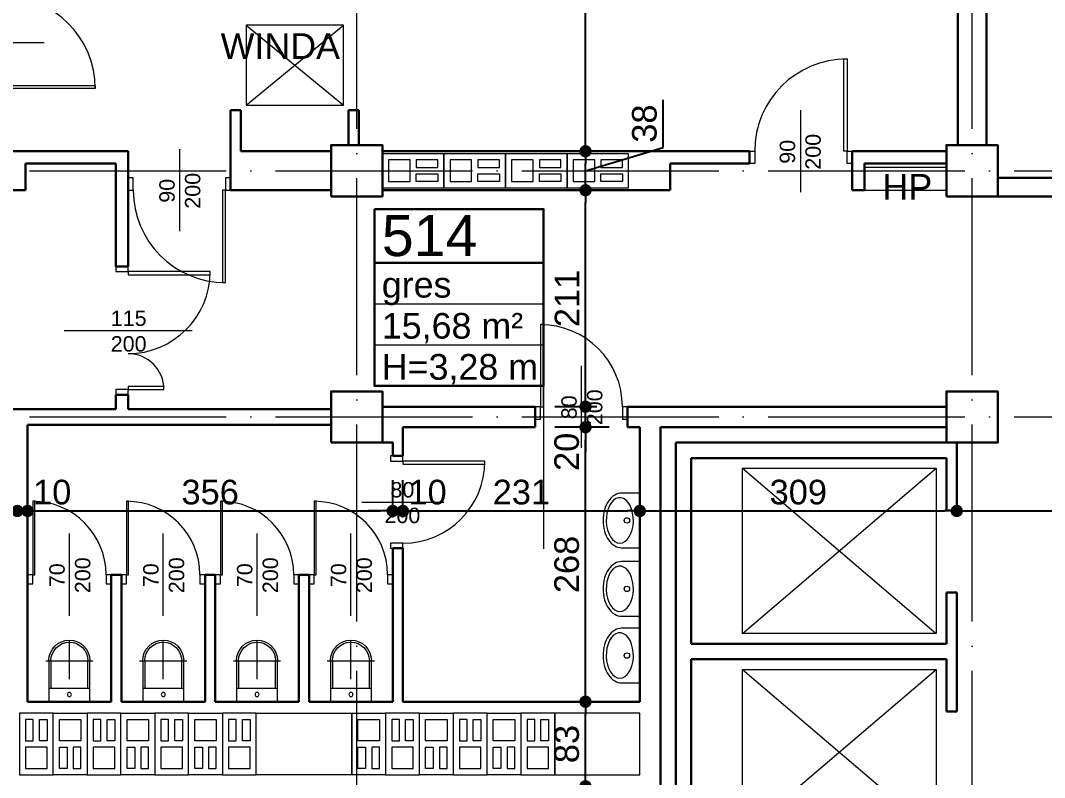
# Model space of a CAD drawing. Header units: millimetres. Extents: x 54 to 8480, y -22812 to 17434.
# Drawn here: x 3105 to 4103, y 11047 to 11785 of the extents above; entities that cross this region are included whole.
import ezdxf

# ---------------------------------------------------------------- set-up
doc = ezdxf.new("R2010")
doc.units = ezdxf.units.MM
doc.linetypes.add('ACAD_ISO04W100', pattern=[30, 24, -3, 0, -3])
for name, color, linetype, lineweight in [('000_armatura', 7, 'Continuous', 0), ('osie', 132, 'ACAD_ISO04W100', 0), ('PLATFORMA', 7, 'Continuous', 0), ('STOLARKA', 97, 'Continuous', 0), ('tabelki', 151, 'Continuous', 0), ('wymiary', 150, 'Continuous', 0)]:
    doc.layers.add(name, color=color, linetype=linetype, lineweight=lineweight)
doc.layers.add('TABELKI PO UWAGACH', color=5, linetype='Continuous')
doc.styles.get("Standard").update_dxf_attribs({"font": 'arial.ttf'})
doc.dimstyles.new('ISO-25', dxfattribs={"dimtxt": 24, "dimasz": 12, "dimexe": 30, "dimexo": 30, "dimgap": 6, "dimtad": 1, "dimdec": 0, "dimtxsty": 'Standard', "dimblk": 'DOT', "dimcen": 2.5, "dimadec": 0, "dimazin": 0, "dimtfac": 1, "dimtdec": 0, "dimtmove": 0, "dimatfit": 3, "dimldrblk": 'DOT', "dimfxl": 1, "dimarcsym": 0})

# ---------------------------------------------------------------- blocks, each defined once
blk = doc.blocks.new('A$C13771EA7')
at = {"color": 132, "linetype": 'ACAD_ISO04W100', "lineweight": 0, "ltscale": 8}
for p, q in [((1831, -2874), (1831, 166)), ((2431, -2874), (2431, 166)), ((-169, -754), (4311, -754)), ((-169, -994), (3231, -994))]:
    blk.add_line(p, q, dxfattribs=at)
blk = doc.blocks.new('A$C7B3675B4')
at = {"lineweight": 30}
for p, q in [((-589, 0), (-589, 670)), ((-561, 0), (-561, 670)), ((11, 670), (11, 0)), ((39, 670), (39, 0)), ((-444, 503.5), (-561, 473.5)), ((-444, 503.5), (-327, 473.5)), ((-106, 173.5), (-223, 203.5)), ((-106, 173.5), (11, 203.5)), ((-480, -32), (-550, -32)), ((-480, -50), (-480, -32)), ((-70, -50), (-70, -32)), ((-70, -32), (0, -32)), ((-550, -50), (-480, -50)), ((0, -50), (-70, -50))]:
    blk.add_line(p, q, dxfattribs=at)
at = {"lineweight": 0}
for p, q in [((-384, 597.5), (-166, 597.5)), ((-444, 173.5), (-444, 537.5)), ((-106, 173.5), (-106, 537.5)), ((-561, 503.5), (11, 503.5)), ((-327, 173.5), (-327, 502.92)), ((-223, 173.5), (-223, 502.92)), ((-327, 473.5), (-561, 473.5)), ((-223, 473.5), (11, 473.5)), ((-327, 443.5), (-561, 443.5)), ((-223, 443.5), (11, 443.5)), ((-327, 413.5), (-561, 413.5)), ((-223, 413.5), (11, 413.5)), ((-327, 383.5), (-561, 383.5)), ((-223, 383.5), (11, 383.5)), ((-327, 353.5), (-561, 353.5)), ((-223, 353.5), (11, 353.5)), ((-327, 323.5), (-561, 323.5)), ((-223, 323.5), (11, 323.5)), ((-327, 293.5), (-561, 293.5)), ((-223, 293.5), (11, 293.5)), ((-327, 263.5), (-561, 263.5)), ((-223, 263.5), (11, 263.5)), ((-327, 233.5), (-561, 233.5)), ((-223, 233.5), (11, 233.5)), ((-561, 203.5), (-327, 203.5)), ((-223, 203.5), (11, 203.5)), ((-561, 173.5), (11, 173.5))]:
    blk.add_line(p, q, dxfattribs=at)
for centre, start, end in [((-384, 537.5), 90, 180), ((-166, 537.5), 0, 90)]:
    blk.add_arc(centre, 60, start, end, dxfattribs=at)
blk = doc.blocks.new('A$C20DA20AD')
at = {"layer": 'STOLARKA', "lineweight": 0}
blk.add_line((45, -40), (45, 40), dxfattribs=at)
for points in [[(5, 0), (8, 0), (8, 80), (5, 80)], [(0, -12), (5, -12), (5, 0), (0, 0)], [(85, -12), (90, -12), (90, 0), (85, 0)]]:
    blk.add_lwpolyline(points, close=True, dxfattribs=at)
blk.add_arc((5, 0), 80, 0, 90, dxfattribs=at)
at = {"layer": 'STOLARKA', "lineweight": 0, "insert": (25.42, -37.74), "char_height": 15, "width": 74.3993, "attachment_point": 1, "rotation": 90}
blk.add_mtext('\\pxqc;80\\P200', dxfattribs=at)
blk = doc.blocks.new('A$C1D836454')
at = {"color": 82, "lineweight": 0}
for points in [[(0, -16.5), (60, -16.5), (60, 16.5), (0, 16.5)], [(6, -10.5), (27, -10.5), (27, 10.5), (6, 10.5)], [(33, 3), (54, 3), (54, 10.5), (33, 10.5)], [(33, -3), (54, -3), (54, -10.5), (33, -10.5)]]:
    blk.add_lwpolyline(points, close=True, dxfattribs=at)
blk = doc.blocks.new('_Dot')
at = {"color": 0, "linetype": 'ByBlock', "lineweight": -2}
blk.add_line((-0.5, 0), (-1, 0), dxfattribs=at)
at = {"color": 0, "linetype": 'ByBlock', "lineweight": 0, "const_width": 0.5}
blk.add_lwpolyline([(-0.25, 0, 1), (0.25, 0, 1)], format="xyb", close=True, dxfattribs=at)
blk = doc.blocks.new('*D488')
at = {"layer": 'Defpoints', "color": 0, "linetype": 'Continuous', "lineweight": 0}
for p in [(3655.6, 11121.22), (3708.59, 11121.22), (3708.59, 11038.72)]:
    blk.add_point(p, dxfattribs=at)
at = {"layer": 'wymiary', "color": 0, "linetype": 'Continuous', "lineweight": -2}
for p, q in [((3678.59, 11121.22), (3625.6, 11121.22)), ((3655.6, 11050.72), (3655.6, 11109.22)), ((3678.59, 11038.72), (3625.6, 11038.72))]:
    blk.add_line(p, q, dxfattribs=at)
at = {"layer": 'wymiary', "color": 0, "linetype": 'Continuous', "lineweight": -2, "xscale": 12, "yscale": 12, "zscale": 12}
for p, rotation in [((3655.6, 11121.22), 90), ((3655.6, 11038.72), 270)]:
    blk.add_blockref('_Dot', p, dxfattribs=dict(at, rotation=rotation))
at = {"layer": 'wymiary', "color": 0, "linetype": 'Continuous', "lineweight": 0, "insert": (3637.33, 11079.97), "char_height": 24, "attachment_point": 5, "rotation": 90}
blk.add_mtext('83', dxfattribs=at)
blk = doc.blocks.new('*D489')
at = {"layer": 'Defpoints', "color": 0, "linetype": 'Continuous', "lineweight": 0}
for p in [(3655.6, 11388.72), (3708.59, 11388.72), (3708.59, 11121.22)]:
    blk.add_point(p, dxfattribs=at)
at = {"layer": 'wymiary', "color": 0, "linetype": 'Continuous', "lineweight": -2}
for p, q in [((3678.59, 11388.72), (3625.6, 11388.72)), ((3655.6, 11133.22), (3655.6, 11376.72)), ((3678.59, 11121.22), (3625.6, 11121.22))]:
    blk.add_line(p, q, dxfattribs=at)
at = {"layer": 'wymiary', "color": 0, "linetype": 'Continuous', "lineweight": -2, "xscale": 12, "yscale": 12, "zscale": 12}
for p, rotation in [((3655.6, 11388.72), 90), ((3655.6, 11121.22), 270)]:
    blk.add_blockref('_Dot', p, dxfattribs=dict(at, rotation=rotation))
at = {"layer": 'wymiary', "color": 0, "linetype": 'Continuous', "lineweight": 0, "insert": (3637.34, 11254.97), "char_height": 24, "attachment_point": 5, "rotation": 90}
blk.add_mtext('268', dxfattribs=at)
blk = doc.blocks.new('*D490')
at = {"layer": 'Defpoints', "color": 0, "linetype": 'Continuous', "lineweight": 0}
for p in [(3655.6, 11408.72), (3696.59, 11408.72), (3708.59, 11388.72)]:
    blk.add_point(p, dxfattribs=at)
at = {"layer": 'wymiary', "color": 0, "linetype": 'Continuous', "lineweight": -2}
for p, q in [((3655.6, 11420.72), (3655.6, 11432.72)), ((3666.59, 11408.72), (3625.6, 11408.72)), ((3655.6, 11388.72), (3655.6, 11408.72)), ((3678.59, 11388.72), (3625.6, 11388.72)), ((3655.6, 11376.72), (3655.6, 11364.72))]:
    blk.add_line(p, q, dxfattribs=at)
at = {"layer": 'wymiary', "color": 0, "linetype": 'Continuous', "lineweight": -2, "xscale": 12, "yscale": 12, "zscale": 12}
for p, rotation in [((3655.6, 11408.72), 270), ((3655.6, 11388.72), 90)]:
    blk.add_blockref('_Dot', p, dxfattribs=dict(at, rotation=rotation))
at = {"layer": 'wymiary', "color": 0, "linetype": 'Continuous', "lineweight": 0, "insert": (3637.34, 11364.72), "char_height": 24, "attachment_point": 5, "rotation": 90}
blk.add_mtext('20', dxfattribs=at)
blk = doc.blocks.new('*D491')
at = {"layer": 'Defpoints', "color": 0, "linetype": 'Continuous', "lineweight": 0}
for p in [(3655.6, 11619.72), (3655.6, 11619.72), (3696.59, 11408.72)]:
    blk.add_point(p, dxfattribs=at)
at = {"layer": 'wymiary', "color": 0, "linetype": 'Continuous', "lineweight": -2}
for p, q in [((3655.6, 11420.72), (3655.6, 11607.72)), ((3666.59, 11408.72), (3625.6, 11408.72))]:
    blk.add_line(p, q, dxfattribs=at)
at = {"layer": 'wymiary', "color": 0, "linetype": 'Continuous', "lineweight": -2, "xscale": 12, "yscale": 12, "zscale": 12}
for p, rotation in [((3655.6, 11619.72), 90), ((3655.6, 11408.72), 270)]:
    blk.add_blockref('_Dot', p, dxfattribs=dict(at, rotation=rotation))
at = {"layer": 'wymiary', "color": 0, "linetype": 'Continuous', "lineweight": 0, "insert": (3637.55, 11514.22), "char_height": 24, "attachment_point": 5, "rotation": 90}
blk.add_mtext('211', dxfattribs=at)
blk = doc.blocks.new('*D492')
at = {"layer": 'Defpoints', "color": 0, "linetype": 'Continuous', "lineweight": 0}
for p in [(3655.6, 11657.72), (3655.6, 11657.72), (3655.6, 11619.72)]:
    blk.add_point(p, dxfattribs=at)
at = {"layer": 'wymiary', "color": 0, "linetype": 'Continuous', "lineweight": -2}
for p, q in [((3731.38, 11661.46), (3731.38, 11707.87)), ((3655.6, 11638.72), (3731.38, 11661.46)), ((3655.6, 11631.72), (3655.6, 11645.72))]:
    blk.add_line(p, q, dxfattribs=at)
at = {"layer": 'wymiary', "color": 0, "linetype": 'Continuous', "lineweight": -2, "xscale": 12, "yscale": 12, "zscale": 12}
for p, rotation in [((3655.6, 11657.72), 90), ((3655.6, 11619.72), 270)]:
    blk.add_blockref('_Dot', p, dxfattribs=dict(at, rotation=rotation))
at = {"layer": 'wymiary', "color": 0, "linetype": 'Continuous', "lineweight": 0, "insert": (3713.12, 11684.66), "char_height": 24, "attachment_point": 5, "rotation": 90}
blk.add_mtext('38', dxfattribs=at)
blk = doc.blocks.new('*D493')
at = {"layer": 'Defpoints', "color": 0, "linetype": 'Continuous', "lineweight": 0}
for p in [(3655.6, 12352.72), (3675.59, 12352.72), (3655.6, 11657.72)]:
    blk.add_point(p, dxfattribs=at)
at = {"layer": 'wymiary', "color": 0, "linetype": 'Continuous', "lineweight": -2}
for p, q in [((3645.59, 12352.72), (3625.6, 12352.72)), ((3655.6, 11669.72), (3655.6, 12340.72))]:
    blk.add_line(p, q, dxfattribs=at)
at = {"layer": 'wymiary', "color": 0, "linetype": 'Continuous', "lineweight": -2, "xscale": 12, "yscale": 12, "zscale": 12}
for p, rotation in [((3655.6, 12352.72), 90), ((3655.6, 11657.72), 270)]:
    blk.add_blockref('_Dot', p, dxfattribs=dict(at, rotation=rotation))
at = {"layer": 'wymiary', "color": 0, "linetype": 'Continuous', "lineweight": 0, "insert": (3637.34, 12005.22), "char_height": 24, "attachment_point": 5, "rotation": 90}
blk.add_mtext('695', dxfattribs=at)
blk = doc.blocks.new('*D555')
at = {"layer": 'Defpoints', "color": 0, "linetype": 'Continuous', "lineweight": 30}
for p in [(2844.59, 11307.12), (3101.59, 11307.12), (3101.59, 11307.12)]:
    blk.add_point(p, dxfattribs=at)
at = {"layer": 'wymiary', "color": 0, "linetype": 'Continuous', "lineweight": -2}
blk.add_line((2856.59, 11307.12), (3089.59, 11307.12), dxfattribs=at)
at = {"layer": 'wymiary', "color": 0, "linetype": 'Continuous', "lineweight": -2, "xscale": 12, "yscale": 12, "zscale": 12, "rotation": 180}
blk.add_blockref('_Dot', (2844.59, 11307.12), dxfattribs=at)
at = {"layer": 'wymiary', "color": 0, "linetype": 'Continuous', "lineweight": -2, "xscale": 12, "yscale": 12, "zscale": 12}
blk.add_blockref('_Dot', (3101.59, 11307.12), dxfattribs=at)
at = {"layer": 'wymiary', "color": 0, "linetype": 'Continuous', "lineweight": 0, "insert": (2952.04, 11325.37), "char_height": 24, "attachment_point": 5}
blk.add_mtext('257', dxfattribs=at)
blk = doc.blocks.new('*D556')
at = {"layer": 'Defpoints', "color": 0, "linetype": 'Continuous', "lineweight": 0}
for p in [(3101.59, 11307.12), (3111.59, 11307.12), (3111.59, 11307.12)]:
    blk.add_point(p, dxfattribs=at)
at = {"layer": 'wymiary', "color": 0, "linetype": 'Continuous', "lineweight": -2}
for p, q in [((3089.59, 11307.12), (3077.59, 11307.12)), ((3101.59, 11307.12), (3111.59, 11307.12)), ((3123.59, 11307.12), (3135.59, 11307.12))]:
    blk.add_line(p, q, dxfattribs=at)
at = {"layer": 'wymiary', "color": 0, "linetype": 'Continuous', "lineweight": -2, "xscale": 12, "yscale": 12, "zscale": 12}
blk.add_blockref('_Dot', (3101.59, 11307.12), dxfattribs=at)
at = {"layer": 'wymiary', "color": 0, "linetype": 'Continuous', "lineweight": -2, "xscale": 12, "yscale": 12, "zscale": 12, "rotation": 180}
blk.add_blockref('_Dot', (3111.59, 11307.12), dxfattribs=at)
at = {"layer": 'wymiary', "color": 0, "linetype": 'Continuous', "lineweight": 0, "insert": (3135.59, 11325.37), "char_height": 24, "attachment_point": 5}
blk.add_mtext('10', dxfattribs=at)
blk = doc.blocks.new('*D557')
at = {"layer": 'Defpoints', "color": 0, "linetype": 'Continuous', "lineweight": 0}
for p in [(3111.59, 11307.12), (3467.59, 11307.12), (3467.59, 11270.72)]:
    blk.add_point(p, dxfattribs=at)
at = {"layer": 'wymiary', "color": 0, "linetype": 'Continuous', "lineweight": -2}
for p, q in [((3467.59, 11300.72), (3467.59, 11337.12)), ((3123.59, 11307.12), (3455.59, 11307.12))]:
    blk.add_line(p, q, dxfattribs=at)
at = {"layer": 'wymiary', "color": 0, "linetype": 'Continuous', "lineweight": -2, "xscale": 12, "yscale": 12, "zscale": 12, "rotation": 180}
blk.add_blockref('_Dot', (3111.59, 11307.12), dxfattribs=at)
at = {"layer": 'wymiary', "color": 0, "linetype": 'Continuous', "lineweight": -2, "xscale": 12, "yscale": 12, "zscale": 12}
blk.add_blockref('_Dot', (3467.59, 11307.12), dxfattribs=at)
at = {"layer": 'wymiary', "color": 0, "linetype": 'Continuous', "lineweight": 0, "insert": (3289.59, 11325.38), "char_height": 24, "attachment_point": 5}
blk.add_mtext('356', dxfattribs=at)
blk = doc.blocks.new('*D558')
at = {"layer": 'Defpoints', "color": 0, "linetype": 'Continuous', "lineweight": 0}
for p in [(3477.59, 11307.12), (3467.59, 11270.72), (3477.59, 11270.72)]:
    blk.add_point(p, dxfattribs=at)
at = {"layer": 'wymiary', "color": 0, "linetype": 'Continuous', "lineweight": -2}
for p, q in [((3467.59, 11300.72), (3467.59, 11337.12)), ((3477.59, 11300.72), (3477.59, 11337.12)), ((3455.59, 11307.12), (3443.59, 11307.12)), ((3467.59, 11307.12), (3477.59, 11307.12)), ((3489.59, 11307.12), (3501.59, 11307.12))]:
    blk.add_line(p, q, dxfattribs=at)
at = {"layer": 'wymiary', "color": 0, "linetype": 'Continuous', "lineweight": -2, "xscale": 12, "yscale": 12, "zscale": 12}
blk.add_blockref('_Dot', (3467.59, 11307.12), dxfattribs=at)
at = {"layer": 'wymiary', "color": 0, "linetype": 'Continuous', "lineweight": -2, "xscale": 12, "yscale": 12, "zscale": 12, "rotation": 180}
blk.add_blockref('_Dot', (3477.59, 11307.12), dxfattribs=at)
at = {"layer": 'wymiary', "color": 0, "linetype": 'Continuous', "lineweight": 0, "insert": (3501.59, 11325.37), "char_height": 24, "attachment_point": 5}
blk.add_mtext('10', dxfattribs=at)
blk = doc.blocks.new('*D559')
at = {"layer": 'Defpoints', "color": 0, "linetype": 'Continuous', "lineweight": 0}
for p in [(3708.59, 11307.12), (3708.59, 11307.12), (3477.59, 11270.72)]:
    blk.add_point(p, dxfattribs=at)
at = {"layer": 'wymiary', "color": 0, "linetype": 'Continuous', "lineweight": -2}
for p, q in [((3477.59, 11300.72), (3477.59, 11337.12)), ((3489.59, 11307.12), (3696.59, 11307.12))]:
    blk.add_line(p, q, dxfattribs=at)
at = {"layer": 'wymiary', "color": 0, "linetype": 'Continuous', "lineweight": -2, "xscale": 12, "yscale": 12, "zscale": 12, "rotation": 180}
blk.add_blockref('_Dot', (3477.59, 11307.12), dxfattribs=at)
at = {"layer": 'wymiary', "color": 0, "linetype": 'Continuous', "lineweight": -2, "xscale": 12, "yscale": 12, "zscale": 12}
blk.add_blockref('_Dot', (3708.59, 11307.12), dxfattribs=at)
at = {"layer": 'wymiary', "color": 0, "linetype": 'Continuous', "lineweight": 0, "insert": (3593.09, 11325.38), "char_height": 24, "attachment_point": 5}
blk.add_mtext('231', dxfattribs=at)
blk = doc.blocks.new('*D560')
at = {"layer": 'Defpoints', "color": 0, "linetype": 'Continuous', "lineweight": 0}
for p in [(3708.59, 11307.12), (4017.59, 11307.12), (4017.59, 11307.12)]:
    blk.add_point(p, dxfattribs=at)
at = {"layer": 'wymiary', "color": 0, "linetype": 'Continuous', "lineweight": -2}
blk.add_line((3720.59, 11307.12), (4005.59, 11307.12), dxfattribs=at)
at = {"layer": 'wymiary', "color": 0, "linetype": 'Continuous', "lineweight": -2, "xscale": 12, "yscale": 12, "zscale": 12, "rotation": 180}
blk.add_blockref('_Dot', (3708.59, 11307.12), dxfattribs=at)
at = {"layer": 'wymiary', "color": 0, "linetype": 'Continuous', "lineweight": -2, "xscale": 12, "yscale": 12, "zscale": 12}
blk.add_blockref('_Dot', (4017.59, 11307.12), dxfattribs=at)
at = {"layer": 'wymiary', "color": 0, "linetype": 'Continuous', "lineweight": 0, "insert": (3863.09, 11325.38), "char_height": 24, "attachment_point": 5}
blk.add_mtext('309', dxfattribs=at)
blk = doc.blocks.new('*D561')
at = {"layer": 'Defpoints', "color": 0, "linetype": 'Continuous', "lineweight": 0}
for p in [(4017.59, 11307.12), (4627.59, 11307.12), (4627.59, 11307.12)]:
    blk.add_point(p, dxfattribs=at)
at = {"layer": 'wymiary', "color": 0, "linetype": 'Continuous', "lineweight": -2}
blk.add_line((4029.59, 11307.12), (4615.59, 11307.12), dxfattribs=at)
at = {"layer": 'wymiary', "color": 0, "linetype": 'Continuous', "lineweight": -2, "xscale": 12, "yscale": 12, "zscale": 12, "rotation": 180}
blk.add_blockref('_Dot', (4017.59, 11307.12), dxfattribs=at)
at = {"layer": 'wymiary', "color": 0, "linetype": 'Continuous', "lineweight": -2, "xscale": 12, "yscale": 12, "zscale": 12}
blk.add_blockref('_Dot', (4627.59, 11307.12), dxfattribs=at)
at = {"layer": 'wymiary', "color": 0, "linetype": 'Continuous', "lineweight": 0, "insert": (4322.59, 11325.37), "char_height": 24, "attachment_point": 5}
blk.add_mtext('610', dxfattribs=at)
blk = doc.blocks.new('A$C4F134952')
for p, q in [((0, 26.61), (-17.96, 26.61)), ((0, -26.61), (0, 26.61)), ((-17.96, -26.61), (0, -26.61))]:
    blk.add_line(p, q)
blk.add_lwpolyline([(-17.96, 26.61, 0.138474), (-24.43, 24.78, 0.107069), (-30.66, 18.81, 0.080452), (-34.47, 10.58, 0.068264), (-35.92, 0, 0.068264), (-34.47, -10.58, 0.080452), (-30.66, -18.81, 0.107069), (-24.43, -24.78, 0.138474), (-17.96, -26.61, 0.138474)], format="xyb")
at = {"flags": 128}
blk.add_lwpolyline([(-19.55, -22.16), (-17.04, -21.76), (-14.62, -20.57), (-12.38, -18.64), (-10.4, -16.04), (-8.75, -12.85), (-7.49, -9.2), (-6.67, -5.22), (-6.31, -1.04), (-6.43, 3.17), (-7.02, 7.26), (-8.07, 11.1), (-9.53, 14.53), (-11.35, 17.44), (-13.47, 19.72), (-15.81, 21.29), (-18.29, 22.09), (-20.81, 22.09), (-23.28, 21.29), (-25.62, 19.72), (-27.74, 17.44), (-29.56, 14.53), (-31.02, 11.1), (-32.07, 7.26), (-32.66, 3.17), (-32.78, -1.04), (-32.43, -5.22), (-31.6, -9.2), (-30.34, -12.85), (-28.69, -16.04), (-26.71, -18.64), (-24.47, -20.57), (-22.05, -21.76)], close=True, dxfattribs=at)
blk.add_circle((-12.64, 0), 2.66)
blk = doc.blocks.new('wc_1')
for p, q in [((20, 22), (20, 60)), ((43, 40), (-3, 40))]:
    blk.add_line(p, q)
for points in [[(40, 40), (40, 0), (0, 0), (0, 40)], [(2, 13), (2, 40)], [(38, 40), (38, 13)]]:
    blk.add_lwpolyline(points)
blk.add_lwpolyline([(0, 0), (0, 13), (40, 13), (40, 0)], close=True)
blk.add_circle((20, 7), 2)
for radius in [20, 18]:
    blk.add_arc((20, 40), radius, 0, 180)

msp = doc.modelspace()

# ---------------------------------------------------------------- linework, layer by layer
at = {"lineweight": 0}
for p, q in [((3324.59, 11702.72), (3419.59, 11780.72)), ((3324.59, 11780.72), (3419.59, 11702.72)), ((3808.59, 11348.72), (3997.59, 11187.72)), ((3808.59, 11187.72), (3997.59, 11348.72)), ((3808.59, 11152.72), (3997.59, 10991.72)), ((3808.59, 10991.72), (3997.59, 11152.72))]:
    msp.add_line(p, q, dxfattribs=at)
at = {"lineweight": 30}
for p, q in [((3309.59, 11697.72), (3309.59, 11634.72)), ((3319.59, 11697.72), (3319.59, 11657.72)), ((3424.59, 11697.72), (3424.59, 11663.72)), ((3434.59, 11697.72), (3434.59, 11663.72)), ((3087.59, 11657.72), (3209.59, 11657.72)), ((3209.59, 11545.42), (3209.59, 11657.72)), ((3319.59, 11657.72), (3407.59, 11657.72)), ((3815.59, 11657.72), (3457.59, 11657.72)), ((3815.59, 11657.72), (3815.59, 11645.72)), ((4007.59, 11657.72), (3915.59, 11657.72)), ((3915.59, 11657.72), (3915.59, 11619.72)), ((4007.59, 11657.72), (4007.59, 11645.72)), ((3109.59, 11619.72), (3109.59, 11645.72)), ((3109.59, 11645.72), (3197.59, 11645.72)), ((3197.59, 11545.42), (3197.59, 11645.72)), ((3738.09, 11645.72), (3738.09, 11619.72)), ((3815.59, 11645.72), (3738.09, 11645.72)), ((4007.59, 11645.72), (3927.59, 11645.72)), ((3927.59, 11645.72), (3927.59, 11619.72)), ((3309.59, 11619.72), (3309.59, 11634.72)), ((3309.59, 11634.72), (3309.59, 11634.72)), ((2857.59, 11619.72), (3109.59, 11619.72)), ((3309.59, 11619.72), (3407.59, 11619.72)), ((3738.09, 11619.72), (3457.59, 11619.72)), ((3915.59, 11619.72), (3927.59, 11619.72)), ((3197.59, 11545.42), (3209.59, 11545.42)), ((3197.59, 11406.42), (3197.59, 11420.42)), ((3197.59, 11420.42), (3209.59, 11420.42)), ((3209.59, 11406.42), (3209.59, 11420.42)), ((3046.59, 11406.42), (3197.59, 11406.42)), ((3209.59, 11406.42), (3407.59, 11406.42)), ((3457.59, 11408.72), (3606.59, 11408.72)), ((3606.59, 11408.72), (3606.59, 11388.72)), ((3696.59, 11408.72), (3696.59, 11388.72)), ((3696.59, 11408.72), (4007.59, 11408.72)), ((3111.59, 11391.02), (3407.59, 11391.02)), ((3111.59, 11391.02), (3111.59, 11121.22)), ((3477.59, 11388.72), (3606.59, 11388.72)), ((3477.59, 11388.72), (3477.59, 11360.72)), ((3696.59, 11388.72), (3708.59, 11388.72)), ((3708.59, 11388.72), (3708.59, 11121.22)), ((3728.59, 11388.72), (3728.59, 10688.72)), ((3728.59, 11388.72), (4007.59, 11388.72)), ((3457.59, 11373.72), (3467.59, 11373.72)), ((3467.59, 11373.72), (3467.59, 11360.72)), ((3743.59, 11373.72), (3743.59, 10770.72)), ((3743.59, 11373.72), (4007.59, 11373.72)), ((4017.59, 11307.72), (4017.59, 11373.72)), ((3467.59, 11360.72), (3477.59, 11360.72)), ((3758.59, 11358.72), (4007.59, 11358.72)), ((3758.59, 11358.72), (3758.59, 11177.72)), ((4007.59, 11307.72), (4007.59, 11358.72)), ((4017.59, 11307.72), (4007.59, 11307.72)), ((3467.59, 11270.72), (3477.59, 11270.72)), ((3467.59, 11270.72), (3467.59, 11245.02)), ((3467.59, 11270.72), (3477.59, 11270.72)), ((3467.59, 11270.72), (3467.59, 11121.22)), ((3477.59, 11270.72), (3477.59, 11121.22)), ((3477.59, 11270.72), (3477.59, 11121.22)), ((3193.09, 11245.02), (3203.09, 11245.02)), ((3193.09, 11245.02), (3193.09, 11121.22)), ((3203.09, 11245.02), (3203.09, 11121.22)), ((3284.59, 11245.02), (3294.59, 11245.02)), ((3284.59, 11245.02), (3284.59, 11121.22)), ((3294.59, 11245.02), (3294.59, 11121.22)), ((3376.09, 11245.02), (3386.09, 11245.02)), ((3376.09, 11245.02), (3376.09, 11121.22)), ((3386.09, 11245.02), (3386.09, 11121.22)), ((4007.59, 11177.72), (4007.59, 11227.72)), ((4017.59, 11227.72), (4007.59, 11227.72)), ((4017.59, 11111.72), (4017.59, 11227.72)), ((3758.59, 11177.72), (4007.59, 11177.72)), ((3758.59, 11162.72), (4007.59, 11162.72)), ((3758.59, 11162.72), (3758.59, 10981.72)), ((4007.59, 11111.72), (4007.59, 11162.72)), ((3111.59, 11121.22), (3193.09, 11121.22)), ((3203.09, 11121.22), (3284.59, 11121.22)), ((3294.59, 11121.22), (3376.09, 11121.22)), ((3386.09, 11121.22), (3467.59, 11121.22)), ((3477.59, 11121.22), (3708.59, 11121.22)), ((4017.59, 11111.72), (4007.59, 11111.72))]:
    msp.add_line(p, q, dxfattribs=at)
at = {"lineweight": 0}
for points in [[(3324.59, 11702.72), (3419.59, 11702.72), (3419.59, 11780.72), (3324.59, 11780.72)], [(3808.59, 11348.72), (3997.59, 11348.72), (3997.59, 11187.72), (3808.59, 11187.72)], [(3808.59, 11152.72), (3997.59, 11152.72), (3997.59, 10991.72), (3808.59, 10991.72)]]:
    msp.add_lwpolyline(points, close=True, dxfattribs=at)
at = {"lineweight": 30}
for points in [[(3407.59, 11613.72), (3457.59, 11613.72), (3457.59, 11663.72), (3407.59, 11663.72)], [(4007.59, 11613.72), (4057.59, 11613.72), (4057.59, 11663.72), (4007.59, 11663.72)], [(3407.59, 11373.72), (3457.59, 11373.72), (3457.59, 11423.72), (3407.59, 11423.72)], [(4007.59, 11373.72), (4057.59, 11373.72), (4057.59, 11423.72), (4007.59, 11423.72)]]:
    msp.add_lwpolyline(points, close=True, dxfattribs=at)
at = {"color": 82, "lineweight": 0}
for points in [[(3334.59, 11109.97), (3427.59, 11109.97), (3427.59, 11049.97), (3334.59, 11049.97)], [(3625.59, 11049.97), (3708.59, 11049.97), (3708.59, 11109.97), (3625.59, 11109.97)]]:
    msp.add_lwpolyline(points, close=True, dxfattribs=at)
at = {"layer": 'PLATFORMA', "color": 1, "linetype": 'Continuous', "lineweight": 0}
msp.add_lwpolyline([(4007.59, 11619.72), (4007.59, 11641.72), (3927.59, 11641.72), (3927.59, 11619.72)], close=True, dxfattribs=at)
at = {"layer": 'STOLARKA', "lineweight": 0}
for p, q in [((3047.59, 11763.72), (3127.59, 11763.72)), ((3865.59, 11617.72), (3865.59, 11697.72)), ((3259.59, 11659.72), (3259.59, 11579.72)), ((3147.09, 11482.92), (3272.09, 11482.92)), ((3152.34, 11205.02), (3152.34, 11285.02)), ((3243.84, 11205.02), (3243.84, 11285.02)), ((3335.34, 11205.02), (3335.34, 11285.02)), ((3426.84, 11205.02), (3426.84, 11285.02))]:
    msp.add_line(p, q, dxfattribs=at)
at = {"layer": 'STOLARKA', "lineweight": 30}
for p, q in [((3309.59, 11697.72), (3319.59, 11697.72)), ((3434.59, 11697.72), (3424.59, 11697.72))]:
    msp.add_line(p, q, dxfattribs=at)
at = {"layer": 'STOLARKA', "lineweight": 0}
for points in [[(3910.59, 11657.72), (3907.59, 11657.72), (3907.59, 11747.72), (3910.59, 11747.72)], [(3087.59, 11718.72), (3087.59, 11721.72), (3177.59, 11721.72), (3177.59, 11718.72)], [(3820.59, 11645.72), (3815.59, 11645.72), (3815.59, 11657.72), (3820.59, 11657.72)], [(3915.59, 11645.72), (3910.59, 11645.72), (3910.59, 11657.72), (3915.59, 11657.72)], [(3214.59, 11631.72), (3209.59, 11631.72), (3209.59, 11619.72), (3214.59, 11619.72)], [(3309.59, 11631.72), (3304.59, 11631.72), (3304.59, 11619.72), (3309.59, 11619.72)], [(3304.59, 11619.72), (3301.59, 11619.72), (3301.59, 11529.72), (3304.59, 11529.72)], [(3197.59, 11545.42), (3197.59, 11540.42), (3209.59, 11540.42), (3209.59, 11545.42)], [(3209.59, 11540.42), (3209.59, 11537.42), (3289.59, 11537.42), (3289.59, 11540.42)], [(3197.59, 11425.42), (3197.59, 11420.42), (3209.59, 11420.42), (3209.59, 11425.42)], [(3209.59, 11428.42), (3209.59, 11425.42), (3244.59, 11425.42), (3244.59, 11428.42)], [(3116.59, 11245.02), (3118.59, 11245.02), (3118.59, 11316.52), (3116.59, 11316.52)], [(3208.09, 11245.02), (3210.09, 11245.02), (3210.09, 11316.52), (3208.09, 11316.52)], [(3299.59, 11245.02), (3301.59, 11245.02), (3301.59, 11316.52), (3299.59, 11316.52)], [(3391.09, 11245.02), (3393.09, 11245.02), (3393.09, 11316.52), (3391.09, 11316.52)], [(3111.59, 11236.02), (3116.59, 11236.02), (3116.59, 11245.02), (3111.59, 11245.02)], [(3188.09, 11236.02), (3193.09, 11236.02), (3193.09, 11245.02), (3188.09, 11245.02)], [(3203.09, 11236.02), (3208.09, 11236.02), (3208.09, 11245.02), (3203.09, 11245.02)], [(3279.59, 11236.02), (3284.59, 11236.02), (3284.59, 11245.02), (3279.59, 11245.02)], [(3294.59, 11236.02), (3299.59, 11236.02), (3299.59, 11245.02), (3294.59, 11245.02)], [(3371.09, 11236.02), (3376.09, 11236.02), (3376.09, 11245.02), (3371.09, 11245.02)], [(3386.09, 11236.02), (3391.09, 11236.02), (3391.09, 11245.02), (3386.09, 11245.02)], [(3462.59, 11236.02), (3467.59, 11236.02), (3467.59, 11245.02), (3462.59, 11245.02)]]:
    msp.add_lwpolyline(points, close=True, dxfattribs=at)
for centre, radius, start, end in [((3087.59, 11718.72), 90, 0, 90), ((3910.59, 11657.72), 90, 90, 180), ((3304.59, 11619.72), 90, 180, 270), ((3209.59, 11540.42), 80, 270, 0), ((3209.59, 11425.42), 35, 0, 90), ((3116.59, 11245.02), 71.5, 0, 90), ((3208.09, 11245.02), 71.5, 0, 90), ((3299.59, 11245.02), 71.5, 0, 90), ((3391.09, 11245.02), 71.5, 0, 90)]:
    msp.add_arc(centre, radius, start, end, dxfattribs=at)
at = {"layer": 'TABELKI PO UWAGACH', "color": 30, "linetype": 'Continuous', "lineweight": 30}
msp.add_line((3449.74, 11549.06), (3614.64, 11549.06), dxfattribs=at)
at = {"layer": 'TABELKI PO UWAGACH', "color": 30, "linetype": 'Continuous', "lineweight": 0}
for p, q in [((3449.74, 11509.06), (3614.64, 11509.06)), ((3449.74, 11469.06), (3614.64, 11469.06)), ((3614.59, 11429.06), (3614.59, 11270.32))]:
    msp.add_line(p, q, dxfattribs=at)
at = {"layer": 'TABELKI PO UWAGACH', "color": 30, "linetype": 'Continuous', "lineweight": 30}
msp.add_lwpolyline([(3449.74, 11601.41), (3614.64, 11601.41), (3614.64, 11429.06), (3449.74, 11429.06)], close=True, dxfattribs=at)

# ---------------------------------------------------------------- block references
at = {"lineweight": 30}
msp.add_blockref('A$C7B3675B4', (4607.59, 11663.72), dxfattribs=at)
at = {"color": 7, "lineweight": 30}
for p in [(3457.59, 11638.72), (3517.59, 11638.72), (3577.59, 11638.72), (3637.59, 11638.72)]:
    msp.add_blockref('A$C1D836454', p, dxfattribs=at)
at = {"color": 7, "lineweight": 30, "rotation": 90}
for p in [(3120.09, 11049.97), (3186.09, 11049.97), (3252.09, 11049.97), (3318.09, 11049.97), (3477.09, 11049.97), (3543.09, 11049.97), (3609.09, 11049.97)]:
    msp.add_blockref('A$C1D836454', p, dxfattribs=at)
at = {"color": 7, "lineweight": 30, "xscale": -1, "rotation": 90}
for p in [(3153.09, 11109.97), (3219.09, 11109.97), (3285.09, 11109.97), (3444.09, 11109.97), (3510.09, 11109.97), (3576.09, 11109.97)]:
    msp.add_blockref('A$C1D836454', p, dxfattribs=at)
at = {"layer": '000_armatura'}
for p in [(3708.59, 11297.86), (3708.59, 11231.22), (3708.59, 11166.22)]:
    msp.add_blockref('A$C4F134952', p, dxfattribs=at)
at = {"layer": '000_armatura', "xscale": -1}
for p in [(3172.34, 11121.22), (3263.84, 11121.22), (3355.34, 11121.22), (3446.84, 11121.22)]:
    msp.add_blockref('wc_1', p, dxfattribs=at)
at = {"layer": 'osie', "lineweight": 30}
msp.add_blockref('A$C13771EA7', (1601.59, 12392.72), dxfattribs=at)
at = {"layer": 'STOLARKA', "lineweight": 30}
msp.add_blockref('A$C20DA20AD', (3606.59, 11408.72), dxfattribs=at)
at = {"layer": 'STOLARKA', "lineweight": 30, "rotation": 270}
msp.add_blockref('A$C20DA20AD', (3477.59, 11360.72), dxfattribs=at)

# ---------------------------------------------------------------- texts
at = {"layer": 'STOLARKA', "lineweight": 0, "char_height": 15, "width": 74.3993, "rotation": 90}
for s, insert, attachment_point in [('\\pxqc;90\\P200', (3885.17, 11619.98), 7), ('\\pxqc;90\\P200', (3240.01, 11581.98), 1), ('\\pxqc;70\\P200', (3132.76, 11207.28), 1), ('\\pxqc;70\\P200', (3224.26, 11207.28), 1), ('\\pxqc;70\\P200', (3315.76, 11207.28), 1), ('\\pxqc;70\\P200', (3407.26, 11207.28), 1)]:
    msp.add_mtext(s, dxfattribs=dict(at, insert=insert, attachment_point=attachment_point))
at = {"layer": 'STOLARKA', "lineweight": 0, "insert": (3247.33, 11502.5), "char_height": 15, "width": 74.3993, "attachment_point": 3}
msp.add_mtext('\\pxqc;115\\P200', dxfattribs=at)
at = {"layer": 'tabelki', "color": 5, "linetype": 'Continuous', "lineweight": 0, "attachment_point": 1}
for s, insert, char_height, width in [('\\pxqc;WINDA', (3334.48, 11772.73), 25, 47.0561), ('\\pxql;{\\C1;HP}', (3945.19, 11635.51), 25, 194.3961), ('\\pxql;514', (3456.98, 11595.53), 40, 47.0561), ('\\pxql;gres', (3456.98, 11540.1), 25, 47.0561), ('\\pxql;15,68 m²', (3456.98, 11500.1), 25, 160.906), ('\\pxql;H=3,28 m', (3456.98, 11460.1), 25, 182.5234)]:
    msp.add_mtext(s, dxfattribs=dict(at, insert=insert, char_height=char_height, width=width))

# ---------------------------------------------------------------- dimensions: what is measured, and where the dimension line sits
at = {"layer": 'wymiary', "linetype": 'Continuous', "lineweight": 0}
for base, p1, p2, picture, middle in [((3655.6, 12352.72), (3655.6, 11657.72), (3675.59, 12352.72), '*D493', (3637.34, 12005.22)), ((3655.6, 11657.72), (3655.6, 11619.72), (3655.6, 11657.72), '*D492', (3713.12, 11667.46)), ((3655.6, 11619.72), (3696.59, 11408.72), (3655.6, 11619.72), '*D491', (3637.55, 11514.22)), ((3655.59585244, 11388.72180572), (3708.58966509, 11121.22180572), (3708.58966509, 11388.72180572), '*D489', (3637.34210074, 11254.97180572)), ((3655.59585244, 11121.22180572), (3708.58966509, 11038.72180572), (3708.58966509, 11121.22180572), '*D488', (3637.3339152, 11079.97180572))]:
    dim = msp.add_linear_dim(base=base, p1=p1, p2=p2, angle=90, dimstyle='ISO-25', override={"dimtmove": 1}, dxfattribs=at)
    dim.commit()
    dim.dimension.update_dxf_attribs({"geometry": picture, "text_midpoint": middle})
dim = msp.add_linear_dim(base=(3655.6, 11408.72), p1=(3708.59, 11388.72), p2=(3696.59, 11408.72), angle=90, dimstyle='ISO-25', override={"dimtmove": 1}, dxfattribs=at)
dim.commit()
dim.dimension.update_dxf_attribs({"geometry": '*D490', "text_midpoint": (3655.6, 11364.72), "dimtype": 160})
for base, p1, p2, picture, middle in [((3101.59, 11307.12), (2844.59, 11307.12), (3101.59, 11307.12), '*D555', (2952.04, 11307.12)), ((3111.59, 11307.12), (3101.59, 11307.12), (3111.59, 11307.12), '*D556', (3135.59, 11307.12)), ((3477.59, 11307.12), (3467.59, 11270.72), (3477.59, 11270.72), '*D558', (3501.59, 11307.12))]:
    dim = msp.add_linear_dim(base=base, p1=p1, p2=p2, dimstyle='ISO-25', override={"dimtmove": 1}, dxfattribs=at)
    dim.commit()
    dim.dimension.update_dxf_attribs({"geometry": picture, "text_midpoint": middle, "dimtype": 160})
for base, p1, p2, picture, middle in [((3467.59, 11307.12), (3111.59, 11307.12), (3467.59, 11270.72), '*D557', (3289.59, 11325.38)), ((3708.59, 11307.12), (3477.59, 11270.72), (3708.59, 11307.12), '*D559', (3593.09, 11325.38)), ((4017.59, 11307.12), (3708.59, 11307.12), (4017.59, 11307.12), '*D560', (3863.09, 11325.38)), ((4627.59, 11307.12), (4017.59, 11307.12), (4627.59, 11307.12), '*D561', (4322.59, 11325.37))]:
    dim = msp.add_linear_dim(base=base, p1=p1, p2=p2, dimstyle='ISO-25', override={"dimtmove": 1}, dxfattribs=at)
    dim.commit()
    dim.dimension.update_dxf_attribs({"geometry": picture, "text_midpoint": middle})

doc.saveas('drawing.dxf')
